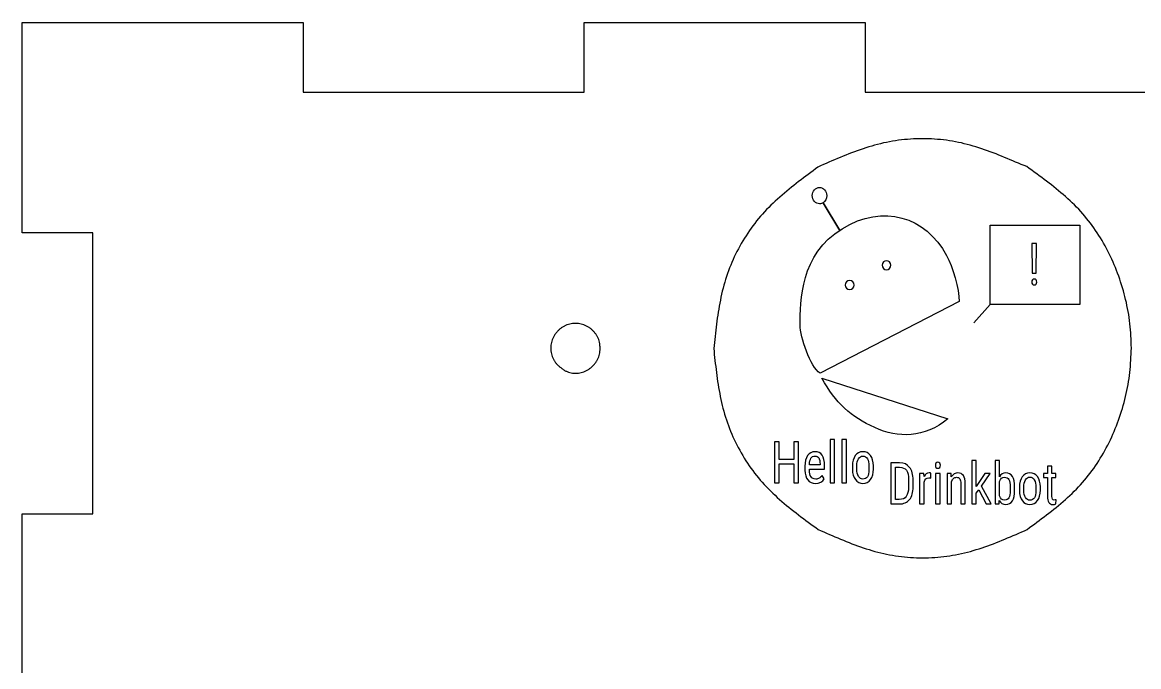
# Model space of a CAD drawing. Extents: x 594 to 1131, y 303 to 853.
# Drawn here: x 597.8 to 677.3, y 800.5 to 846.3 of the extents above; entities that cross this region are included whole.
import ezdxf

# ---------------------------------------------------------------- set-up
doc = ezdxf.new("R2010")
doc.units = 0
doc.layers.get('0').update_dxf_attribs({"linetype": 'CONTINUOUS'})

msp = doc.modelspace()

# ---------------------------------------------------------------- linework, layer by layer
at = {"color": 7}
for p, q in [((597.786628, 831.323625), (597.786628, 846.316372)), ((597.786628, 846.316372), (617.788705, 846.316372)), ((617.788705, 846.316372), (617.788705, 841.342311)), ((637.790782, 841.342311), (637.790782, 846.316372)), ((637.790782, 846.316372), (657.792858, 846.316372)), ((657.792858, 846.316372), (657.792858, 841.342311)), ((617.788705, 841.342311), (637.790782, 841.342311)), ((657.792858, 841.342311), (677.794961, 841.342311)), ((602.795958, 831.323625), (597.786628, 831.323625)), ((602.795958, 811.321548), (602.795958, 831.323625)), ((597.786628, 791.319471), (597.786628, 811.321548)), ((597.786628, 811.321548), (602.795958, 811.321548))]:
    msp.add_line(p, q, dxfattribs=at)
at = {"color": 0}
for p, q in [((654.804094, 833.478218), (656.006933, 831.50592)), ((656.006933, 831.50592), (654.804094, 833.478218)), ((666.688224, 831.888481), (673.085804, 831.888481)), ((666.688224, 826.229636), (666.688224, 831.888481)), ((666.688224, 831.888481), (673.085802, 831.888481)), ((666.688224, 826.229636), (666.688224, 831.888481)), ((673.085802, 831.888481), (673.085802, 826.229636)), ((673.085804, 831.888481), (673.085804, 826.229636)), ((669.99858, 830.570227), (669.666563, 830.570227)), ((669.666563, 830.570227), (669.689768, 828.470265)), ((669.973589, 828.470265), (669.99858, 830.570227)), ((669.689768, 828.470265), (669.973589, 828.470265)), ((664.499478, 826.455542), (654.586769, 821.340505)), ((666.688224, 826.229636), (665.540445, 824.937506)), ((673.085804, 826.229636), (666.688224, 826.229636)), ((673.085802, 826.229636), (666.688224, 826.229636)), ((654.724265, 820.992045), (663.689069, 818.091033)), ((651.677457, 816.465081), (651.350795, 816.465081)), ((651.350795, 816.465081), (651.350795, 813.539201)), ((651.677457, 815.207113), (651.677457, 816.465081)), ((653.051937, 816.465081), (652.72349, 816.465081)), ((652.72349, 816.465081), (652.72349, 815.207113)), ((653.051937, 813.539201), (653.051937, 816.465081)), ((655.625962, 816.625843), (655.310011, 816.625843)), ((655.310011, 816.625843), (655.310011, 813.539201)), ((655.625962, 813.539201), (655.625962, 816.625843)), ((656.463146, 816.625843), (656.147194, 816.625843)), ((656.147194, 816.625843), (656.147194, 813.539201)), ((656.463146, 813.539201), (656.463146, 816.625843)), ((652.72349, 815.207113), (651.677457, 815.207113)), ((651.677457, 813.539201), (651.677457, 814.891616)), ((651.677457, 814.891616), (652.72349, 814.891616)), ((652.72349, 814.891616), (652.72349, 813.539201)), ((654.59064, 814.825302), (653.830214, 814.825302)), ((654.59064, 814.87353), (654.59064, 814.825302)), ((654.906592, 814.519853), (654.906592, 814.752958)), ((658.387417, 814.521862), (658.387417, 814.750949)), ((660.255526, 814.961152), (659.636118, 814.961152)), ((659.636118, 814.961152), (659.636118, 812.035272)), ((665.714174, 815.121914), (665.398222, 815.121914)), ((665.398222, 815.121914), (665.398222, 812.035272)), ((665.714174, 813.275153), (665.714174, 815.121914)), ((667.359979, 815.121914), (667.045812, 815.121914)), ((667.045812, 815.121914), (667.045812, 812.035272)), ((667.359979, 813.970452), (667.359979, 815.121914)), ((653.514262, 814.714777), (653.514262, 814.451529)), ((653.828429, 814.469614), (653.828429, 814.519853)), ((653.828429, 814.519853), (654.906592, 814.519853)), ((654.890527, 813.824554), (654.726303, 814.049622)), ((656.89334, 814.726835), (656.89334, 814.48971)), ((657.209292, 814.521862), (657.209292, 814.728844)), ((658.071465, 814.726835), (658.071465, 814.481671)), ((659.96278, 812.350768), (659.96278, 814.645655)), ((659.96278, 814.645655), (660.255526, 814.645655)), ((661.985228, 814.209586), (661.678202, 814.209586)), ((661.678202, 814.209586), (661.678202, 812.035272)), ((661.990584, 813.988538), (661.985228, 814.209586)), ((662.476114, 813.876004), (662.474329, 814.221643)), ((663.131223, 814.209586), (662.815271, 814.209586)), ((662.815271, 814.209586), (662.815271, 812.035272)), ((663.131223, 812.035272), (663.131223, 814.209586)), ((663.627464, 814.209586), (663.627464, 812.035272)), ((663.925565, 814.209586), (663.627464, 814.209586)), ((663.93449, 813.974471), (663.925565, 814.209586)), ((666.315732, 814.209586), (665.714174, 813.275153)), ((666.080107, 813.301277), (666.69416, 814.209586)), ((666.69416, 814.209586), (666.315732, 814.209586)), ((670.781898, 814.209586), (670.487367, 814.209586)), ((670.487367, 814.209586), (670.487367, 813.922223)), ((670.781898, 814.736084), (670.781898, 814.209586)), ((671.096065, 814.736084), (670.781898, 814.736084)), ((671.096065, 814.209586), (671.096065, 814.736084)), ((671.387026, 814.209586), (671.096065, 814.209586)), ((671.387026, 813.922223), (671.387026, 814.209586)), ((651.350795, 813.539201), (651.677457, 813.539201)), ((652.72349, 813.539201), (653.051937, 813.539201)), ((655.310011, 813.539201), (655.625962, 813.539201)), ((656.147194, 813.539201), (656.463146, 813.539201)), ((660.891, 813.750628), (660.891, 813.231729)), ((661.214092, 813.24903), (661.214092, 813.739356)), ((661.994154, 812.035272), (661.994154, 813.59065)), ((663.943416, 812.035272), (663.943416, 813.614765)), ((664.609235, 813.46405), (664.609235, 812.035272)), ((664.923402, 812.035272), (664.923402, 813.480126)), ((666.774487, 812.035272), (666.080107, 813.301277)), ((667.359979, 812.603593), (667.359979, 813.637246)), ((668.129331, 813.221775), (668.129331, 813.003019)), ((668.443498, 813.017933), (668.443498, 813.232953)), ((668.78087, 813.222906), (668.78087, 812.985781)), ((669.096822, 813.017933), (669.096822, 813.224915)), ((669.958995, 813.222906), (669.958995, 812.977743)), ((670.274947, 813.017933), (670.274947, 813.24702)), ((670.487367, 813.922223), (670.781898, 813.922223)), ((670.781898, 813.922223), (670.781898, 812.571817)), ((671.096065, 812.572131), (671.096065, 813.922223)), ((671.096065, 813.922223), (671.387026, 813.922223)), ((665.714174, 812.812961), (665.881967, 813.02999)), ((665.714174, 812.035272), (665.714174, 812.812961)), ((665.881967, 813.02999), (666.406769, 812.035272)), ((659.636118, 812.035272), (660.21804, 812.035272)), ((660.22518, 812.350768), (659.96278, 812.350768)), ((661.678202, 812.035272), (661.994154, 812.035272)), ((662.815271, 812.035272), (663.131223, 812.035272)), ((663.627464, 812.035272), (663.943416, 812.035272)), ((664.609235, 812.035272), (664.923402, 812.035272)), ((665.398222, 812.035272), (665.714174, 812.035272)), ((666.406769, 812.035272), (666.774487, 812.035272)), ((667.045812, 812.035272), (667.333204, 812.035272)), ((667.333204, 812.035272), (667.349269, 812.292492)), ((671.385241, 812.03502), (671.388811, 812.334692))]:
    msp.add_line(p, q, dxfattribs=at)
at = {"color": 7}
for points in [[(661.016745, 838.003865), (660.445668, 837.965474), (659.877026, 837.888983), (659.316718, 837.773201)], [(662.738891, 838.004129), (662.165619, 838.042521), (661.589965, 838.042388), (661.016745, 838.003865)], [(664.438416, 837.773201), (663.878346, 837.889353), (663.309809, 837.965871), (662.738891, 838.004129)], [(657.646932, 837.316901), (657.09771, 837.133624), (656.557748, 836.924312), (656.023131, 836.702618)], [(659.316718, 837.773201), (658.751382, 837.656414), (658.194567, 837.499596), (657.646932, 837.316901)], [(666.100317, 837.317086), (665.555381, 837.499754), (665.001185, 837.656493), (664.438416, 837.773201)], [(667.716259, 836.702776), (667.184288, 836.924471), (666.646972, 837.133809), (666.100317, 837.317086)], [(656.023131, 836.702618), (655.485948, 836.479865), (654.954162, 836.244624), (654.422349, 836.009356)], [(669.309263, 836.044625), (668.78007, 836.24465), (668.250877, 836.479944), (667.716259, 836.702776)], [(654.422349, 836.009356), (653.988697, 835.668414), (653.51975, 835.327472), (653.058951, 834.97555)], [(670.719968, 835.006189), (670.25536, 835.359937), (669.782311, 835.702281), (669.309263, 836.044625)], [(653.058951, 834.97555), (652.600375, 834.625374), (652.149843, 834.264376), (651.717276, 833.882212)], [(672.068576, 833.907744), (671.634342, 834.292422), (671.181322, 834.654928), (670.719968, 835.006189)], [(651.717276, 833.882212), (651.286005, 833.501239), (650.87262, 833.099231), (650.489609, 832.669786)], [(673.292962, 832.689391), (672.91257, 833.121932), (672.49982, 833.525766), (672.068576, 833.907744)], [(650.489609, 832.669786), (650.108106, 832.242034), (649.756793, 831.787003), (649.43752, 831.310727)], [(674.325339, 831.332396), (674.012496, 831.807482), (673.668485, 832.262433), (673.292962, 832.689391)], [(649.43752, 831.310727), (649.116977, 830.832519), (648.82874, 830.33288), (648.57519, 829.816016)], [(675.177615, 829.840411), (674.924144, 830.354443), (674.640564, 830.853659), (674.325339, 831.332396)], [(648.57519, 829.816016), (648.322619, 829.30119), (648.10447, 828.769272), (647.924844, 828.224891)], [(675.849869, 828.252329), (675.656114, 828.793746), (675.432012, 829.324526), (675.177615, 829.840411)], [(647.924844, 828.224891), (647.743816, 827.676225), (647.60192, 827.114911), (647.487276, 826.548624)], [(676.346624, 826.578601), (676.211157, 827.145233), (676.046057, 827.704218), (675.849869, 828.252329)], [(647.487276, 826.548624), (647.372262, 825.980616), (647.284658, 825.407634), (647.210522, 824.833118)], [(676.649995, 824.865662), (676.587209, 825.441845), (676.481614, 826.014007), (676.346624, 826.578601)], [(635.965333, 824.400233), (635.9162, 824.35245), (635.869766, 824.301914), (635.82611, 824.249051)], [(636.120353, 824.53488), (636.06614, 824.493049), (636.014387, 824.447991), (635.965333, 824.400233)], [(636.289951, 824.650159), (636.231134, 824.615287), (636.174486, 824.576684), (636.120353, 824.53488)], [(636.472434, 824.743557), (636.40978, 824.716199), (636.348768, 824.685031), (636.289951, 824.650159)], [(636.665103, 824.81428), (636.59954, 824.794436), (636.535166, 824.770941), (636.472434, 824.743557)], [(636.864837, 824.861958), (636.797421, 824.849919), (636.730667, 824.834018), (636.665103, 824.81428)], [(637.069122, 824.88577), (637.000648, 824.881802), (636.932385, 824.873864), (636.864837, 824.861958)], [(637.274677, 824.885903), (637.206229, 824.889766), (637.13757, 824.889766), (637.069122, 824.88577)], [(637.478909, 824.861826), (637.411387, 824.873732), (637.343151, 824.881934), (637.274677, 824.885903)], [(637.678616, 824.814042), (637.613053, 824.833886), (637.546351, 824.849866), (637.478909, 824.861826)], [(637.871259, 824.743186), (637.8085, 824.770571), (637.744154, 824.794224), (637.678616, 824.814042)], [(638.053795, 824.650159), (637.994899, 824.684819), (637.933886, 824.715855), (637.871259, 824.743186)], [(638.222361, 824.537049), (638.168439, 824.577981), (638.112163, 824.615842), (638.053795, 824.650159)], [(638.377222, 824.405234), (638.328063, 824.451933), (638.276389, 824.496039), (638.222361, 824.537049)], [(638.517636, 824.256882), (638.473425, 824.308714), (638.426593, 824.358297), (638.377222, 824.405234)], [(647.210522, 824.833118), (647.136015, 824.255771), (647.075108, 823.676863), (647.014175, 823.097954)], [(676.752706, 823.13325), (676.732598, 823.712052), (676.712622, 824.290855), (676.649995, 824.865662)], [(635.458974, 823.53076), (635.44257, 823.465778), (635.430055, 823.399844), (635.421456, 823.333354)], [(635.519087, 823.722503), (635.495539, 823.659797), (635.475325, 823.595741), (635.458974, 823.53076)], [(635.601822, 823.908929), (635.570787, 823.848418), (635.543111, 823.786162), (635.519087, 823.722503)], [(635.704719, 824.084982), (635.667254, 824.028229), (635.632858, 823.969439), (635.601822, 823.908929)], [(635.82611, 824.249051), (635.782771, 824.196584), (635.74221, 824.141788), (635.704719, 824.084982)], [(638.64117, 824.095672), (638.602965, 824.151604), (638.56161, 824.205368), (638.517636, 824.256882)], [(638.745072, 823.922184), (638.71409, 823.982139), (638.679191, 824.040003), (638.64117, 824.095672)], [(638.824659, 823.738167), (638.802699, 823.801296), (638.77579, 823.862759), (638.745072, 823.922184)], [(638.878475, 823.541608), (638.864452, 823.608124), (638.847069, 823.674005), (638.824659, 823.738167)], [(638.912183, 823.338963), (638.903134, 823.406855), (638.892551, 823.474562), (638.878475, 823.541608)], [(635.407962, 823.13325), (635.407803, 823.064723), (635.412248, 822.996143), (635.420715, 822.928118)], [(635.421456, 823.333354), (635.412989, 823.267023), (635.408227, 823.200136), (635.407962, 823.13325)], [(635.420715, 822.928118), (635.429155, 822.859935), (635.441591, 822.792308), (635.458048, 822.725633)], [(635.458048, 822.725633), (635.474452, 822.658746), (635.494984, 822.592838), (635.519087, 822.528306)], [(638.824659, 822.508701), (638.846355, 822.571354), (638.863341, 822.635595), (638.877205, 822.700418)], [(638.877205, 822.700418), (638.891228, 822.765717), (638.901812, 822.831651), (638.911125, 822.897771)], [(638.911125, 822.897771), (638.920385, 822.964366), (638.928058, 823.031173), (638.935731, 823.097954)], [(638.935731, 823.097954), (638.928323, 823.166587), (638.921179, 823.270516), (638.912183, 823.338963)], [(647.014175, 823.097954), (647.074156, 822.519946), (647.134137, 821.977206), (647.207744, 821.400732)], [(676.648011, 821.398006), (676.711484, 821.973713), (676.732095, 822.553495), (676.752706, 823.13325)], [(635.519087, 822.528306), (635.5429, 822.464939), (635.569993, 822.402894), (635.600738, 822.342648)], [(635.600738, 822.342648), (635.631376, 822.282588), (635.665508, 822.2243), (635.703211, 822.168367)], [(635.703211, 822.168367), (635.740649, 822.112831), (635.781633, 822.05965), (635.82611, 822.009591)], [(635.82611, 822.009591), (635.870824, 821.959293), (635.919084, 821.912171), (635.969381, 821.867457)], [(638.37754, 821.830865), (638.426831, 821.878807), (638.47353, 821.929396), (638.517636, 821.982153)], [(638.517636, 821.982153), (638.561584, 822.034726), (638.602938, 822.089442), (638.641144, 822.146301)], [(638.641144, 822.146301), (638.679165, 822.202895), (638.714063, 822.26158), (638.745019, 822.322355)], [(638.745019, 822.322355), (638.775738, 822.382574), (638.802593, 822.44483), (638.824659, 822.508701)], [(635.969381, 821.867457), (636.019996, 821.822477), (636.072675, 821.779906), (636.126279, 821.738578)], [(636.126279, 821.738578), (636.180201, 821.697012), (636.235076, 821.656689), (636.289951, 821.616341)], [(636.289951, 821.616341), (636.352498, 821.552629), (636.415046, 821.524213), (636.478255, 821.497304)], [(636.478255, 821.497304), (636.541014, 821.470608), (636.604461, 821.44542), (636.669072, 821.423459)], [(636.669072, 821.423459), (636.733207, 821.401763), (636.798506, 821.383004), (636.864837, 821.369378)], [(636.864837, 821.369378), (636.931618, 821.35562), (636.999431, 821.347153), (637.067482, 821.34292)], [(637.067482, 821.34292), (637.136115, 821.338687), (637.204986, 821.339216), (637.273566, 821.34292)], [(637.273566, 821.34292), (637.342437, 821.348265), (637.411017, 821.356996), (637.478909, 821.369431)], [(637.478909, 821.369431), (637.54651, 821.381814), (637.613449, 821.397795), (637.679251, 821.417612)], [(637.679251, 821.417612), (637.744736, 821.437456), (637.809109, 821.460818), (637.871841, 821.488123)], [(637.871841, 821.488123), (637.934336, 821.515323), (637.99519, 821.546279), (638.053795, 821.581045)], [(638.053795, 821.581045), (638.112454, 821.615838), (638.168836, 821.654414), (638.222732, 821.696165)], [(638.222732, 821.696165), (638.276866, 821.738049), (638.328486, 821.783134), (638.37754, 821.830865)], [(647.207744, 821.400732), (647.28098, 820.827088), (647.367684, 820.25498), (647.481852, 819.687819)], [(676.34165, 819.682527), (676.477672, 820.247916), (676.584378, 820.820924), (676.648011, 821.398006)], [(647.481852, 819.687819), (647.595649, 819.122431), (647.736725, 818.561964), (647.917012, 818.014144)], [(675.842037, 818.006313), (676.039046, 818.55527), (676.205125, 819.115049), (676.34165, 819.682527)], [(647.917012, 818.014144), (648.095844, 817.470822), (648.313226, 816.939962), (648.564977, 816.426115)], [(675.167349, 816.415241), (675.42254, 816.932104), (675.647383, 817.463917), (675.842037, 818.006313)], [(648.564977, 816.426115), (648.81776, 815.910204), (649.105203, 815.411464), (649.424846, 814.934103)], [(674.312613, 814.92053), (674.628737, 815.40014), (674.913111, 815.900282), (675.167349, 816.415241)], [(649.424846, 814.934103), (649.743219, 814.458621), (650.093554, 814.004304), (650.473919, 813.577082)], [(673.277272, 813.561392), (673.653906, 813.988932), (673.998897, 814.444624), (674.312613, 814.92053)], [(650.473919, 813.577082), (650.8582, 813.145493), (651.273146, 812.741528), (651.706084, 812.358728)], [(672.057358, 812.348992), (672.486935, 812.729172), (672.898124, 813.131021), (673.277272, 813.561392)], [(651.706084, 812.358728), (652.140344, 811.974765), (652.592703, 811.612074), (653.05313, 811.260311)], [(670.714121, 811.255654), (671.17357, 811.605327), (671.624764, 811.966166), (672.057358, 812.348992)], [(653.05313, 811.260311), (653.51586, 810.906801), (653.986739, 810.564324), (654.457618, 810.221848)], [(669.344532, 810.221848), (669.780353, 810.562684), (670.251418, 810.90352), (670.714121, 811.255654)], [(654.457618, 810.221848), (654.986811, 809.986554), (655.516031, 809.751286), (656.050621, 809.528454)], [(667.74375, 809.528613), (668.280933, 809.751366), (668.812746, 809.986607), (669.344532, 810.221848)], [(656.050621, 809.528454), (656.582593, 809.30676), (657.119935, 809.097395), (657.666591, 808.914144)], [(666.119949, 808.91433), (666.669197, 809.09758), (667.209133, 809.306918), (667.74375, 809.528613)], [(657.666591, 808.914144), (658.211527, 808.731476), (658.765723, 808.574711), (659.328465, 808.458003)], [(659.328465, 808.458003), (659.888562, 808.341851), (660.457098, 808.26536), (661.028016, 808.227101)], [(662.750163, 808.227366), (663.321213, 808.265757), (663.889882, 808.342248), (664.450163, 808.458003)], [(664.450163, 808.458003), (665.015525, 808.574816), (665.572341, 808.731608), (666.119949, 808.91433)], [(661.028016, 808.227101), (661.601262, 808.188683), (662.176916, 808.188816), (662.750163, 808.227366)]]:
    msp.add_open_spline(points, degree=3, dxfattribs=at)
at = {"color": 0}
for points in [[(654.036251, 833.981665), (654.036251, 834.301296), (654.266417, 834.56041), (654.550342, 834.56041)], [(654.550342, 833.402919), (654.266417, 833.402919), (654.036251, 833.662033), (654.036251, 833.981665)], [(654.550342, 834.56041), (654.834267, 834.56041), (655.064433, 834.301296), (655.064433, 833.981665)], [(655.064433, 833.981665), (655.064433, 833.765921), (654.95957, 833.577747), (654.804094, 833.478218)], [(654.804094, 833.478218), (654.729227, 833.430291), (654.642625, 833.402919), (654.550342, 833.402919)], [(656.151522, 831.626494), (659.115814, 833.428009), (662.079836, 832.493392), (663.601988, 829.71818)], [(653.162476, 824.780266), (653.162476, 826.455542), (653.187232, 829.824979), (656.151522, 831.626494)], [(659.319965, 829.351703), (659.146456, 829.351703), (659.005799, 829.207748), (659.005799, 829.030176)], [(659.634132, 829.030176), (659.634132, 829.207748), (659.493474, 829.351703), (659.319965, 829.351703)], [(663.601988, 829.71818), (664.029129, 828.939405), (664.476385, 827.318727), (664.499478, 826.455542)], [(659.005799, 829.030176), (659.005799, 828.852605), (659.146456, 828.70865), (659.319965, 828.70865)], [(659.319965, 828.70865), (659.493474, 828.70865), (659.634132, 828.852605), (659.634132, 829.030176)], [(656.692388, 827.93699), (656.518879, 827.93699), (656.378221, 827.793039), (656.378221, 827.615464)], [(656.692388, 827.93699), (656.518879, 827.93699), (656.378221, 827.793039), (656.378221, 827.615466)], [(656.378221, 827.615466), (656.378221, 827.437891), (656.518879, 827.293939), (656.692388, 827.293939)], [(656.378221, 827.615464), (656.378221, 827.437891), (656.518879, 827.293939), (656.692388, 827.293939)], [(657.006555, 827.615464), (657.006555, 827.793039), (656.865898, 827.93699), (656.692388, 827.93699)], [(657.006555, 827.615466), (657.006555, 827.793039), (656.865898, 827.93699), (656.692388, 827.93699)], [(656.692388, 827.293939), (656.865898, 827.293939), (657.006555, 827.437891), (657.006555, 827.615466)], [(656.692388, 827.293939), (656.865898, 827.293939), (657.006555, 827.437891), (657.006555, 827.615464)], [(669.704048, 827.982954), (669.674289, 827.942072), (669.659423, 827.89152), (669.659423, 827.831234)], [(669.659423, 827.831234), (669.659423, 827.770948), (669.674289, 827.721023), (669.704048, 827.681524)], [(669.839711, 828.044244), (669.77902, 828.044244), (669.733781, 828.023804), (669.704048, 827.982954)], [(669.704048, 827.681524), (669.733781, 827.642024), (669.77902, 827.622242), (669.839711, 827.622242)], [(669.974482, 827.982954), (669.944136, 828.023804), (669.899203, 828.044244), (669.839711, 828.044244)], [(669.839711, 827.622242), (669.899203, 827.622242), (669.944136, 827.642024), (669.974482, 827.681524)], [(670.02, 827.831234), (670.02, 827.89152), (670.004827, 827.942072), (669.974482, 827.982954)], [(669.974482, 827.681524), (670.004827, 827.721023), (670.02, 827.770948), (670.02, 827.831234)], [(654.586769, 821.340505), (653.888156, 821.793149), (653.162476, 823.903594), (653.162476, 824.780266)], [(658.479749, 817.469585), (656.820134, 818.221401), (655.660102, 819.214362), (654.724265, 820.992045)], [(663.689069, 818.091033), (662.031214, 816.717767), (660.139366, 816.717767), (658.479749, 817.469585)], [(654.228277, 815.753706), (654.003363, 815.753706), (653.828122, 815.661581), (653.702584, 815.477395)], [(654.735228, 815.510552), (654.623357, 815.672634), (654.454364, 815.753706), (654.228277, 815.753706)], [(657.637701, 815.753706), (657.413957, 815.753706), (657.233975, 815.661581), (657.097727, 815.477395)], [(658.177675, 815.484428), (658.041398, 815.663936), (657.861416, 815.753706), (657.637701, 815.753706)], [(653.702584, 815.477395), (653.577017, 815.293177), (653.514262, 815.038972), (653.514262, 814.714777)], [(653.830214, 814.825302), (653.838525, 815.038312), (653.874226, 815.19537), (653.937316, 815.296537)], [(653.937316, 815.296537), (654.000378, 815.397673), (654.097356, 815.448257), (654.228277, 815.448257)], [(654.228277, 815.448257), (654.34609, 815.448257), (654.433836, 815.404047), (654.491571, 815.315628)], [(654.491571, 815.315628), (654.549277, 815.227208), (654.582301, 815.079822), (654.59064, 814.87353)], [(654.906592, 814.752958), (654.904193, 815.095898), (654.847072, 815.34844), (654.735228, 815.510552)], [(657.097727, 815.477395), (656.96145, 815.293177), (656.89334, 815.042991), (656.89334, 814.726835)], [(657.209292, 814.728844), (657.209292, 814.949893), (657.248256, 815.125036), (657.326212, 815.254337)], [(657.326212, 815.254337), (657.40414, 815.383606), (657.507979, 815.448257), (657.637701, 815.448257)], [(657.637701, 815.448257), (657.769794, 815.448257), (657.875111, 815.383606), (657.953653, 815.254337)], [(657.953653, 815.254337), (658.032194, 815.125036), (658.071465, 814.949202), (658.071465, 814.726835)], [(658.387417, 814.750949), (658.383847, 815.060417), (658.313924, 815.304889), (658.177675, 815.484428)], [(660.962401, 814.640631), (660.794608, 814.854301), (660.558983, 814.961152), (660.255526, 814.961152)], [(662.842047, 814.939047), (662.812287, 814.897506), (662.797421, 814.846608), (662.797421, 814.786322)], [(662.797421, 814.786322), (662.797421, 814.726036), (662.812287, 814.675798), (662.842047, 814.635607)], [(662.975925, 815.001342), (662.916405, 815.001342), (662.871779, 814.980556), (662.842047, 814.939047)], [(663.110695, 814.938042), (663.080349, 814.980242), (663.035417, 815.001342), (662.975925, 815.001342)], [(663.156214, 814.786322), (663.156214, 814.845258), (663.141041, 814.895842), (663.110695, 814.938042)], [(663.111588, 814.635607), (663.14132, 814.675798), (663.156214, 814.726036), (663.156214, 814.786322)], [(653.514262, 814.451529), (653.516633, 814.13936), (653.582093, 813.902581), (653.710616, 813.741159)], [(653.945349, 813.961202), (653.867393, 814.067017), (653.828429, 814.236508), (653.828429, 814.469614)], [(654.281829, 813.802449), (654.135455, 813.802449), (654.023277, 813.855357), (653.945349, 813.961202)], [(654.726303, 814.049622), (654.664412, 813.963871), (654.598059, 813.90123), (654.527271, 813.861731)], [(656.89334, 814.48971), (656.898081, 814.185579), (656.968005, 813.944435), (657.103082, 813.766278)], [(657.326212, 813.99436), (657.248256, 814.122279), (657.209292, 814.298113), (657.209292, 814.521862)], [(657.641271, 813.802449), (657.509178, 813.802449), (657.40414, 813.866409), (657.326212, 813.99436)], [(658.071465, 814.481671), (658.063126, 814.028836), (657.919737, 813.802449), (657.641271, 813.802449)], [(658.183923, 813.774316), (658.319586, 813.957843), (658.387417, 814.207025), (658.387417, 814.521862)], [(660.255526, 814.645655), (660.468531, 814.645655), (660.627707, 814.573563), (660.733024, 814.429442)], [(660.733024, 814.429442), (660.838341, 814.285289), (660.891, 814.059028), (660.891, 813.750628)], [(661.214092, 813.739356), (661.214092, 814.126505), (661.130195, 814.42693), (660.962401, 814.640631)], [(662.349376, 814.249777), (662.194664, 814.249777), (662.075066, 814.162676), (661.990584, 813.988538)], [(662.474329, 814.221643), (662.440999, 814.240389), (662.399357, 814.249777), (662.349376, 814.249777)], [(662.842047, 814.635607), (662.871779, 814.595417), (662.916405, 814.575321), (662.975925, 814.575321)], [(662.975925, 814.575321), (663.036616, 814.575321), (663.081828, 814.595417), (663.111588, 814.635607)], [(664.403956, 814.249777), (664.213542, 814.249777), (664.057044, 814.157998), (663.93449, 813.974471)], [(664.923402, 813.480126), (664.918632, 813.993216), (664.745484, 814.249777), (664.403956, 814.249777)], [(667.806239, 814.249777), (667.612255, 814.249777), (667.463511, 814.156648), (667.359979, 813.970452)], [(668.282844, 813.996576), (668.176913, 814.165377), (668.018045, 814.249777), (667.806239, 814.249777)], [(668.443498, 813.232953), (668.442298, 813.573224), (668.388747, 813.827775), (668.282844, 813.996576)], [(668.985257, 813.973466), (668.84898, 813.789249), (668.78087, 813.539062), (668.78087, 813.222906)], [(669.525231, 814.249777), (669.301487, 814.249777), (669.121505, 814.157652), (668.985257, 813.973466)], [(670.065205, 813.9805), (669.928928, 814.160007), (669.748946, 814.249777), (669.525231, 814.249777)], [(670.274947, 813.24702), (670.271377, 813.556488), (670.201454, 813.80096), (670.065205, 813.9805)], [(653.710616, 813.741159), (653.839139, 813.579705), (654.023584, 813.49901), (654.263978, 813.49901)], [(654.263978, 813.49901), (654.544815, 813.49901), (654.753664, 813.607525), (654.890527, 813.824554)], [(654.527271, 813.861731), (654.456455, 813.822199), (654.374651, 813.802449), (654.281829, 813.802449)], [(657.103082, 813.766278), (657.238131, 813.588089), (657.417527, 813.49901), (657.641271, 813.49901)], [(657.641271, 813.49901), (657.867357, 813.49901), (658.04826, 813.590758), (658.183923, 813.774316)], [(660.891, 813.231729), (660.888601, 812.940723), (660.834464, 812.72115), (660.728561, 812.57301)], [(660.958831, 812.351773), (661.128996, 812.562774), (661.214092, 812.861849), (661.214092, 813.24903)], [(661.994154, 813.59065), (662.058415, 813.790253), (662.171458, 813.890071), (662.333311, 813.890071)], [(662.333311, 813.890071), (662.384463, 813.890071), (662.432074, 813.885361), (662.476114, 813.876004)], [(663.943416, 813.614765), (663.981487, 813.709872), (664.031775, 813.786894), (664.094251, 813.845861)], [(664.094251, 813.845861), (664.156728, 813.904797), (664.227237, 813.93428), (664.305778, 813.93428)], [(664.305778, 813.93428), (664.406912, 813.93428), (664.482776, 813.898423), (664.533371, 813.82677)], [(664.533371, 813.82677), (664.583938, 813.755086), (664.609235, 813.634169), (664.609235, 813.46405)], [(667.359979, 813.637246), (667.439692, 813.835248), (667.561075, 813.93428), (667.724127, 813.93428)], [(667.724127, 813.93428), (667.86693, 813.93428), (667.970156, 813.87974), (668.033831, 813.770692)], [(668.033831, 813.770692), (668.097479, 813.661643), (668.129331, 813.478681), (668.129331, 813.221775)], [(669.096822, 813.224915), (669.096822, 813.445964), (669.135786, 813.621107), (669.213742, 813.750408)], [(669.213742, 813.750408), (669.29167, 813.879678), (669.395509, 813.944328), (669.525231, 813.944328)], [(669.525231, 813.944328), (669.657324, 813.944328), (669.762641, 813.879678), (669.841183, 813.750408)], [(669.841183, 813.750408), (669.919724, 813.621107), (669.958995, 813.445273), (669.958995, 813.222906)], [(660.728561, 812.57301), (660.62263, 812.424838), (660.454837, 812.350768), (660.22518, 812.350768)], [(667.727697, 812.310578), (667.561075, 812.310578), (667.438521, 812.408228), (667.359979, 812.603593)], [(668.034724, 812.479159), (667.972833, 812.36675), (667.8705, 812.310578), (667.727697, 812.310578)], [(668.129331, 813.003019), (668.128131, 812.766176), (668.096586, 812.591567), (668.034724, 812.479159)], [(668.281059, 812.252301), (668.389333, 812.423771), (668.443498, 812.678982), (668.443498, 813.017933)], [(668.78087, 812.985781), (668.785611, 812.68165), (668.855535, 812.440507), (668.990612, 812.262349)], [(669.213742, 812.490431), (669.135786, 812.61835), (669.096822, 812.794184), (669.096822, 813.017933)], [(669.528801, 812.29852), (669.396708, 812.29852), (669.29167, 812.36248), (669.213742, 812.490431)], [(669.958995, 812.977743), (669.950656, 812.524907), (669.807267, 812.29852), (669.528801, 812.29852)], [(670.071453, 812.270387), (670.207116, 812.453914), (670.274947, 812.703096), (670.274947, 813.017933)], [(670.781898, 812.571817), (670.781898, 812.388259), (670.814614, 812.246273), (670.880075, 812.145796)], [(671.133551, 812.376955), (671.10856, 812.421228), (671.096065, 812.486286), (671.096065, 812.572131)], [(671.262073, 812.310578), (671.201382, 812.310578), (671.158541, 812.332682), (671.133551, 812.376955)], [(660.21804, 812.035272), (660.541718, 812.035272), (660.788639, 812.140772), (660.958831, 812.351773)], [(667.349269, 812.292492), (667.451602, 812.094207), (667.605115, 811.995081), (667.809809, 811.995081)], [(667.809809, 811.995081), (668.015674, 811.995081), (668.172757, 812.0808), (668.281059, 812.252301)], [(668.990612, 812.262349), (669.125661, 812.08416), (669.305058, 811.995081), (669.528801, 811.995081)], [(669.528801, 811.995081), (669.754887, 811.995081), (669.93579, 812.086829), (670.071453, 812.270387)], [(670.880075, 812.145796), (670.945508, 812.045319), (671.040729, 811.995081), (671.165681, 811.995081)], [(671.165681, 811.995081), (671.240653, 811.995081), (671.313839, 812.008394), (671.385241, 812.03502)], [(671.388811, 812.334692), (671.34597, 812.318616), (671.303715, 812.310578), (671.262073, 812.310578)]]:
    msp.add_open_spline(points, degree=3, dxfattribs=at)

doc.saveas('drawing.dxf')
